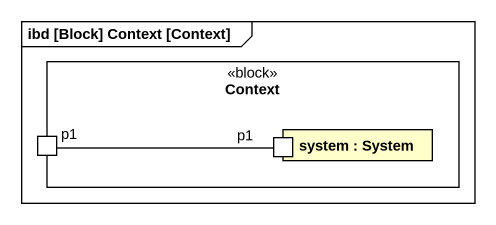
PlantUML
@startuml
mainframe ibd [Block] Context [Context]
rectangle Context <<block>> {
  port p1
  rectangle "system : System" as system {
    port "p1" as p1_2
  }
}
p1 -right- p1_2
@enduml
